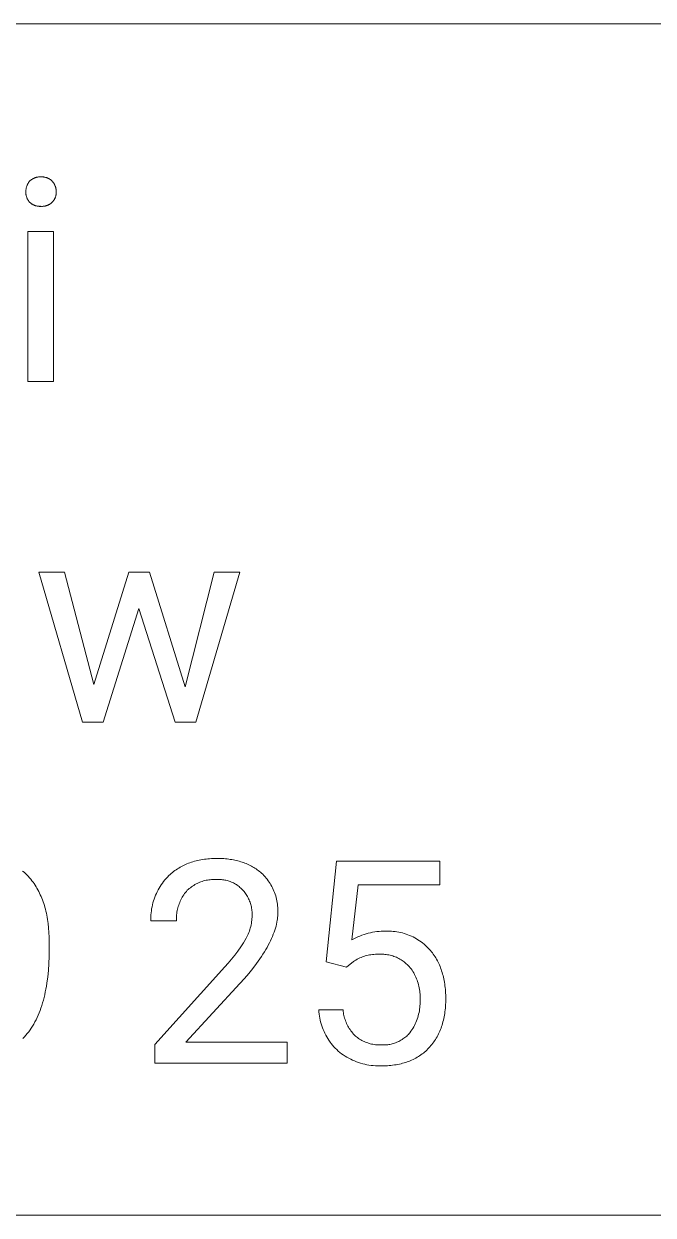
# Model space of a CAD drawing. Header units: millimetres. Extents: x 0 to 4468, y 0 to 3122.
# Drawn here: x 3788.2 to 3920.1, y 249.8 to 499.5 of the extents above; entities that cross this region are included whole.
import ezdxf

# ---------------------------------------------------------------- set-up
doc = ezdxf.new("R2010")
doc.units = ezdxf.units.MM
doc.header["$MEASUREMENT"] = 0
doc.layers.add('Domyślny', color=7, linetype='Continuous', true_color=0x000000)

msp = doc.modelspace()

# ---------------------------------------------------------------- linework, layer by layer
at = {"layer": 'Domyślny', "color": 18, "lineweight": 15, "true_color": 0x000000}
for p, q in [((4464.07, 499.5), (2779.7, 499.5)), ((3790.01, 466.96), (3790.1, 467.01)), ((3790.1, 467.01), (3790.19, 467.06)), ((3790.19, 467.06), (3790.28, 467.11)), ((3790.28, 467.11), (3790.38, 467.15)), ((3790.38, 467.15), (3790.47, 467.2)), ((3790.47, 467.2), (3790.57, 467.23)), ((3790.57, 467.23), (3790.67, 467.27)), ((3790.67, 467.27), (3790.77, 467.3)), ((3790.77, 467.3), (3790.87, 467.33)), ((3790.87, 467.33), (3790.98, 467.35)), ((3790.98, 467.35), (3791.08, 467.37)), ((3791.08, 467.37), (3791.18, 467.39)), ((3791.18, 467.39), (3791.29, 467.4)), ((3791.29, 467.4), (3791.39, 467.41)), ((3791.39, 467.41), (3791.5, 467.41)), ((3791.5, 467.41), (3791.6, 467.42)), ((3791.6, 467.42), (3791.71, 467.41)), ((3791.71, 467.41), (3791.81, 467.41)), ((3791.81, 467.41), (3791.92, 467.41)), ((3791.92, 467.41), (3792.02, 467.42)), ((3792.02, 467.42), (3792.13, 467.41)), ((3792.13, 467.41), (3792.23, 467.41)), ((3792.23, 467.41), (3792.34, 467.4)), ((3792.34, 467.4), (3792.44, 467.38)), ((3792.44, 467.38), (3792.55, 467.37)), ((3792.55, 467.37), (3792.65, 467.35)), ((3792.65, 467.35), (3792.75, 467.32)), ((3792.75, 467.32), (3792.85, 467.3)), ((3792.85, 467.3), (3792.95, 467.27)), ((3792.95, 467.27), (3793.05, 467.23)), ((3793.05, 467.23), (3793.15, 467.19)), ((3793.15, 467.19), (3793.25, 467.15)), ((3793.25, 467.15), (3793.34, 467.11)), ((3793.34, 467.11), (3793.44, 467.06)), ((3793.44, 467.06), (3793.53, 467.01)), ((3793.53, 467.01), (3793.62, 466.96)), ((3788.64, 464.41), (3788.65, 464.52)), ((3788.65, 464.63), (3788.66, 464.73)), ((3788.65, 464.52), (3788.65, 464.63)), ((3788.66, 464.73), (3788.68, 464.84)), ((3788.68, 464.84), (3788.69, 464.95)), ((3788.69, 464.95), (3788.71, 465.06)), ((3788.71, 465.06), (3788.74, 465.16)), ((3788.74, 465.16), (3788.77, 465.27)), ((3788.77, 465.27), (3788.8, 465.37)), ((3788.8, 465.37), (3788.83, 465.47)), ((3788.83, 465.47), (3788.87, 465.58)), ((3788.87, 465.58), (3788.91, 465.68)), ((3788.91, 465.68), (3788.96, 465.78)), ((3788.96, 465.78), (3789.01, 465.87)), ((3789.01, 465.87), (3789.06, 465.97)), ((3789.06, 465.97), (3789.11, 466.06)), ((3789.11, 466.06), (3789.17, 466.15)), ((3789.17, 466.15), (3789.23, 466.24)), ((3789.23, 466.24), (3789.3, 466.33)), ((3789.3, 466.33), (3789.36, 466.42)), ((3789.36, 466.42), (3789.43, 466.5)), ((3789.43, 466.5), (3789.51, 466.58)), ((3789.51, 466.58), (3789.58, 466.65)), ((3789.58, 466.65), (3789.66, 466.71)), ((3789.66, 466.71), (3789.75, 466.78)), ((3789.75, 466.78), (3789.83, 466.84)), ((3789.83, 466.84), (3789.92, 466.9)), ((3789.92, 466.9), (3790.01, 466.96)), ((3793.62, 466.96), (3793.71, 466.9)), ((3793.71, 466.9), (3793.79, 466.84)), ((3793.79, 466.84), (3793.88, 466.78)), ((3793.88, 466.78), (3793.96, 466.71)), ((3793.96, 466.71), (3794.04, 466.65)), ((3794.04, 466.65), (3794.12, 466.57)), ((3794.12, 466.57), (3794.19, 466.5)), ((3794.19, 466.5), (3794.27, 466.42)), ((3794.27, 466.42), (3794.33, 466.33)), ((3794.33, 466.33), (3794.4, 466.25)), ((3794.4, 466.25), (3794.46, 466.16)), ((3794.46, 466.16), (3794.52, 466.07)), ((3794.52, 466.07), (3794.58, 465.97)), ((3794.58, 465.97), (3794.63, 465.88)), ((3794.63, 465.88), (3794.68, 465.78)), ((3794.68, 465.78), (3794.73, 465.68)), ((3794.73, 465.68), (3794.77, 465.58)), ((3794.77, 465.58), (3794.81, 465.48)), ((3794.81, 465.48), (3794.85, 465.38)), ((3794.85, 465.38), (3794.88, 465.27)), ((3794.88, 465.27), (3794.91, 465.17)), ((3794.91, 465.17), (3794.94, 465.06)), ((3794.94, 465.06), (3794.96, 464.95)), ((3794.96, 464.95), (3794.98, 464.84)), ((3794.98, 464.84), (3794.99, 464.74)), ((3794.99, 464.74), (3795, 464.63)), ((3795, 464.63), (3795.01, 464.52)), ((3795.01, 464.52), (3795.01, 464.41)), ((3788.64, 464.3), (3788.64, 464.41)), ((3788.64, 464.19), (3788.64, 464.3)), ((3788.64, 464.08), (3788.64, 464.19)), ((3788.65, 463.97), (3788.64, 464.08)), ((3788.66, 463.87), (3788.65, 463.97)), ((3788.67, 463.76), (3788.66, 463.87)), ((3788.69, 463.65), (3788.67, 463.76)), ((3788.71, 463.55), (3788.69, 463.65)), ((3788.74, 463.44), (3788.71, 463.55)), ((3788.76, 463.34), (3788.74, 463.44)), ((3788.79, 463.23), (3788.76, 463.34)), ((3788.83, 463.13), (3788.79, 463.23)), ((3788.87, 463.03), (3788.83, 463.13)), ((3788.91, 462.93), (3788.87, 463.03)), ((3788.95, 462.83), (3788.91, 462.93)), ((3789, 462.73), (3788.95, 462.83)), ((3789.06, 462.64), (3789, 462.73)), ((3789.11, 462.55), (3789.06, 462.64)), ((3789.17, 462.46), (3789.11, 462.55)), ((3789.23, 462.37), (3789.17, 462.46)), ((3789.29, 462.28), (3789.23, 462.37)), ((3789.36, 462.19), (3789.29, 462.28)), ((3789.43, 462.11), (3789.36, 462.19)), ((3789.51, 462.04), (3789.43, 462.11)), ((3789.59, 461.97), (3789.51, 462.04)), ((3794.11, 462.04), (3794.03, 461.97)), ((3794.19, 462.11), (3794.11, 462.04)), ((3794.26, 462.19), (3794.19, 462.11)), ((3794.33, 462.27), (3794.26, 462.19)), ((3794.39, 462.35), (3794.33, 462.27)), ((3794.45, 462.44), (3794.39, 462.35)), ((3794.51, 462.52), (3794.45, 462.44)), ((3794.57, 462.61), (3794.51, 462.52)), ((3794.62, 462.7), (3794.57, 462.61)), ((3794.67, 462.79), (3794.62, 462.7)), ((3794.71, 462.89), (3794.67, 462.79)), ((3794.76, 462.98), (3794.71, 462.89)), ((3794.8, 463.08), (3794.76, 462.98)), ((3794.83, 463.18), (3794.8, 463.08)), ((3794.87, 463.27), (3794.83, 463.18)), ((3794.9, 463.37), (3794.87, 463.27)), ((3794.92, 463.47), (3794.9, 463.37)), ((3794.95, 463.58), (3794.92, 463.47)), ((3794.97, 463.68), (3794.95, 463.58)), ((3794.98, 463.78), (3794.97, 463.68)), ((3795, 463.88), (3794.98, 463.78)), ((3795.01, 464.09), (3795, 463.99)), ((3795, 463.99), (3795, 463.88)), ((3795.01, 464.41), (3795.01, 464.3)), ((3795.01, 464.3), (3795.01, 464.2)), ((3795.01, 464.2), (3795.01, 464.09)), ((3789.67, 461.91), (3789.59, 461.97)), ((3789.75, 461.84), (3789.67, 461.91)), ((3789.84, 461.78), (3789.75, 461.84)), ((3789.92, 461.72), (3789.84, 461.78)), ((3790.01, 461.67), (3789.92, 461.72)), ((3790.1, 461.62), (3790.01, 461.67)), ((3790.2, 461.57), (3790.1, 461.62)), ((3790.29, 461.53), (3790.2, 461.57)), ((3790.38, 461.48), (3790.29, 461.53)), ((3790.48, 461.44), (3790.38, 461.48)), ((3790.58, 461.41), (3790.48, 461.44)), ((3790.68, 461.38), (3790.58, 461.41)), ((3790.78, 461.35), (3790.68, 461.38)), ((3790.88, 461.32), (3790.78, 461.35)), ((3790.98, 461.3), (3790.88, 461.32)), ((3791.08, 461.28), (3790.98, 461.3)), ((3791.19, 461.27), (3791.08, 461.28)), ((3791.29, 461.25), (3791.19, 461.27)), ((3791.4, 461.25), (3791.29, 461.25)), ((3791.5, 461.24), (3791.4, 461.25)), ((3791.6, 461.24), (3791.5, 461.24)), ((3791.71, 461.24), (3791.6, 461.24)), ((3791.81, 461.25), (3791.71, 461.24)), ((3791.92, 461.24), (3791.81, 461.25)), ((3792.03, 461.24), (3791.92, 461.24)), ((3792.14, 461.24), (3792.03, 461.24)), ((3792.25, 461.25), (3792.14, 461.24)), ((3792.36, 461.26), (3792.25, 461.25)), ((3792.46, 461.27), (3792.36, 461.26)), ((3792.57, 461.29), (3792.46, 461.27)), ((3792.68, 461.31), (3792.57, 461.29)), ((3792.78, 461.33), (3792.68, 461.31)), ((3792.89, 461.36), (3792.78, 461.33)), ((3792.99, 461.39), (3792.89, 461.36)), ((3793.09, 461.43), (3792.99, 461.39)), ((3793.2, 461.47), (3793.09, 461.43)), ((3793.3, 461.51), (3793.2, 461.47)), ((3793.4, 461.55), (3793.3, 461.51)), ((3793.49, 461.6), (3793.4, 461.55)), ((3793.59, 461.66), (3793.49, 461.6)), ((3793.68, 461.71), (3793.59, 461.66)), ((3793.77, 461.77), (3793.68, 461.71)), ((3793.86, 461.83), (3793.77, 461.77)), ((3793.95, 461.9), (3793.86, 461.83)), ((3794.03, 461.97), (3793.95, 461.9)), ((3789.09, 424.51), (3789.09, 455.95)), ((3789.09, 455.95), (3794.46, 455.95)), ((3794.46, 455.95), (3794.46, 424.51)), ((3794.46, 424.51), (3789.09, 424.51)), ((3800.51, 353.09), (3791.37, 384.53)), ((3791.37, 384.53), (3796.73, 384.53)), ((3796.73, 384.53), (3802.92, 361)), ((3802.92, 361), (3810.24, 384.53)), ((3810.24, 384.53), (3814.57, 384.53)), ((3814.57, 384.53), (3822.04, 360.5)), ((3822.04, 360.5), (3828.08, 384.53)), ((3833.46, 384.53), (3824.3, 353.09)), ((3828.08, 384.53), (3833.46, 384.53)), ((3812.31, 376.93), (3804.87, 353.09)), ((3819.94, 353.09), (3812.31, 376.93)), ((3804.87, 353.09), (3800.51, 353.09)), ((3824.3, 353.09), (3819.94, 353.09)), ((3819.87, 322), (3820.13, 322.19)), ((3820.13, 322.19), (3820.4, 322.36)), ((3820.4, 322.36), (3820.67, 322.54)), ((3820.67, 322.54), (3820.95, 322.7)), ((3820.95, 322.7), (3821.23, 322.86)), ((3821.23, 322.86), (3821.52, 323.01)), ((3821.52, 323.01), (3821.81, 323.16)), ((3821.81, 323.16), (3822.1, 323.29)), ((3822.1, 323.29), (3822.41, 323.42)), ((3822.41, 323.42), (3822.71, 323.55)), ((3822.71, 323.55), (3823.03, 323.66)), ((3823.03, 323.66), (3823.34, 323.77)), ((3823.34, 323.77), (3823.66, 323.87)), ((3823.66, 323.87), (3823.99, 323.97)), ((3823.99, 323.97), (3824.32, 324.05)), ((3824.32, 324.05), (3824.66, 324.14)), ((3824.66, 324.14), (3825, 324.21)), ((3825, 324.21), (3825.35, 324.28)), ((3825.35, 324.28), (3825.7, 324.33)), ((3825.7, 324.33), (3826.06, 324.39)), ((3826.06, 324.39), (3826.42, 324.43)), ((3826.42, 324.43), (3826.79, 324.47)), ((3826.79, 324.47), (3827.16, 324.5)), ((3827.16, 324.5), (3827.53, 324.53)), ((3827.53, 324.53), (3827.92, 324.54)), ((3827.92, 324.54), (3828.3, 324.56)), ((3828.3, 324.56), (3828.7, 324.56)), ((3828.7, 324.56), (3829.42, 324.55)), ((3829.42, 324.55), (3829.78, 324.53)), ((3829.78, 324.53), (3830.13, 324.51)), ((3830.13, 324.51), (3830.48, 324.48)), ((3830.48, 324.48), (3830.82, 324.45)), ((3830.82, 324.45), (3831.16, 324.41)), ((3831.16, 324.41), (3831.49, 324.37)), ((3831.49, 324.37), (3831.82, 324.32)), ((3831.82, 324.32), (3832.14, 324.26)), ((3832.14, 324.26), (3832.46, 324.19)), ((3832.46, 324.19), (3832.77, 324.13)), ((3832.77, 324.13), (3833.08, 324.05)), ((3833.08, 324.05), (3833.38, 323.97)), ((3833.38, 323.97), (3833.68, 323.88)), ((3833.68, 323.88), (3833.97, 323.79)), ((3833.97, 323.79), (3834.26, 323.69)), ((3834.26, 323.69), (3834.55, 323.58)), ((3834.55, 323.58), (3834.83, 323.47)), ((3834.83, 323.47), (3835.1, 323.36)), ((3835.1, 323.36), (3835.37, 323.23)), ((3835.37, 323.23), (3835.64, 323.1)), ((3835.64, 323.1), (3835.9, 322.97)), ((3835.9, 322.97), (3836.15, 322.83)), ((3836.15, 322.83), (3836.4, 322.68)), ((3836.4, 322.68), (3836.65, 322.53)), ((3836.65, 322.53), (3836.89, 322.37)), ((3836.89, 322.37), (3837.13, 322.2)), ((3837.13, 322.2), (3837.36, 322.03)), ((3851.56, 302.88), (3853.72, 323.98)), ((3853.72, 323.98), (3875.4, 323.98)), ((3875.4, 323.98), (3875.4, 319.01)), ((3787.95, 321.92), (3788.26, 321.65)), ((3788.26, 321.65), (3788.57, 321.38)), ((3788.57, 321.38), (3788.86, 321.1)), ((3788.86, 321.1), (3789.14, 320.81)), ((3789.14, 320.81), (3789.41, 320.5)), ((3789.41, 320.5), (3789.68, 320.19)), ((3789.68, 320.19), (3789.93, 319.87)), ((3789.93, 319.87), (3790.15, 319.57)), ((3817.26, 319.38), (3817.52, 319.71)), ((3817.52, 319.71), (3817.78, 320.04)), ((3817.78, 320.04), (3818.06, 320.35)), ((3818.06, 320.35), (3818.34, 320.66)), ((3818.34, 320.66), (3818.64, 320.96)), ((3818.64, 320.96), (3818.87, 321.18)), ((3818.87, 321.18), (3819.12, 321.4)), ((3819.12, 321.4), (3819.36, 321.6)), ((3819.36, 321.6), (3819.61, 321.8)), ((3819.61, 321.8), (3819.87, 322)), ((3825.35, 319.65), (3825.09, 319.55)), ((3825.62, 319.75), (3825.35, 319.65)), ((3825.89, 319.83), (3825.62, 319.75)), ((3826.16, 319.9), (3825.89, 319.83)), ((3826.44, 319.97), (3826.16, 319.9)), ((3826.72, 320.02), (3826.44, 319.97)), ((3827, 320.07), (3826.72, 320.02)), ((3827.28, 320.1), (3827, 320.07)), ((3827.56, 320.13), (3827.28, 320.1)), ((3827.85, 320.15), (3827.56, 320.13)), ((3828.13, 320.15), (3827.85, 320.15)), ((3828.41, 320.15), (3828.13, 320.15)), ((3828.7, 320.14), (3828.41, 320.15)), ((3828.93, 320.15), (3828.7, 320.14)), ((3829.17, 320.15), (3828.93, 320.15)), ((3829.41, 320.14), (3829.17, 320.15)), ((3829.64, 320.12), (3829.41, 320.14)), ((3829.88, 320.09), (3829.64, 320.12)), ((3830.11, 320.06), (3829.88, 320.09)), ((3830.35, 320.02), (3830.11, 320.06)), ((3830.58, 319.97), (3830.35, 320.02)), ((3830.81, 319.91), (3830.58, 319.97)), ((3831.04, 319.85), (3830.81, 319.91)), ((3831.26, 319.78), (3831.04, 319.85)), ((3831.49, 319.7), (3831.26, 319.78)), ((3831.71, 319.61), (3831.49, 319.7)), ((3837.36, 322.03), (3837.59, 321.85)), ((3837.59, 321.85), (3837.81, 321.67)), ((3837.81, 321.67), (3838.03, 321.48)), ((3838.03, 321.48), (3838.28, 321.23)), ((3838.28, 321.23), (3838.53, 320.98)), ((3838.53, 320.98), (3838.77, 320.72)), ((3838.77, 320.72), (3839.01, 320.45)), ((3839.01, 320.45), (3839.23, 320.18)), ((3839.23, 320.18), (3839.44, 319.89)), ((3839.44, 319.89), (3839.64, 319.6)), ((3790.15, 319.57), (3790.37, 319.27)), ((3790.37, 319.27), (3790.57, 318.96)), ((3790.57, 318.96), (3790.77, 318.64)), ((3790.77, 318.64), (3790.97, 318.32)), ((3790.97, 318.32), (3791.16, 317.99)), ((3791.16, 317.99), (3791.33, 317.65)), ((3791.33, 317.65), (3791.51, 317.3)), ((3791.51, 317.3), (3791.67, 316.95)), ((3815.82, 316.83), (3815.99, 317.21)), ((3815.99, 317.21), (3816.17, 317.59)), ((3816.17, 317.59), (3816.37, 317.96)), ((3816.37, 317.96), (3816.57, 318.33)), ((3816.57, 318.33), (3816.79, 318.69)), ((3816.79, 318.69), (3817.02, 319.04)), ((3817.02, 319.04), (3817.26, 319.38)), ((3821.91, 317.18), (3821.73, 316.93)), ((3822.09, 317.42), (3821.91, 317.18)), ((3822.28, 317.65), (3822.09, 317.42)), ((3822.48, 317.88), (3822.28, 317.65)), ((3822.69, 318.07), (3822.48, 317.88)), ((3822.9, 318.25), (3822.69, 318.07)), ((3823.12, 318.43), (3822.9, 318.25)), ((3823.35, 318.6), (3823.12, 318.43)), ((3823.58, 318.76), (3823.35, 318.6)), ((3823.82, 318.91), (3823.58, 318.76)), ((3824.07, 319.06), (3823.82, 318.91)), ((3824.31, 319.2), (3824.07, 319.06)), ((3824.57, 319.32), (3824.31, 319.2)), ((3824.83, 319.44), (3824.57, 319.32)), ((3825.09, 319.55), (3824.83, 319.44)), ((3831.92, 319.51), (3831.71, 319.61)), ((3832.14, 319.41), (3831.92, 319.51)), ((3832.35, 319.3), (3832.14, 319.41)), ((3832.55, 319.18), (3832.35, 319.3)), ((3832.76, 319.06), (3832.55, 319.18)), ((3832.95, 318.93), (3832.76, 319.06)), ((3833.15, 318.79), (3832.95, 318.93)), ((3833.34, 318.65), (3833.15, 318.79)), ((3833.52, 318.5), (3833.34, 318.65)), ((3833.7, 318.34), (3833.52, 318.5)), ((3833.87, 318.18), (3833.7, 318.34)), ((3834.04, 318.01), (3833.87, 318.18)), ((3834.21, 317.82), (3834.04, 318.01)), ((3834.38, 317.62), (3834.21, 317.82)), ((3834.54, 317.42), (3834.38, 317.62)), ((3834.69, 317.21), (3834.54, 317.42)), ((3834.83, 316.99), (3834.69, 317.21)), ((3839.64, 319.6), (3839.84, 319.3)), ((3839.84, 319.3), (3840.02, 319)), ((3840.02, 319), (3840.2, 318.69)), ((3840.2, 318.69), (3840.36, 318.38)), ((3840.36, 318.38), (3840.51, 318.05)), ((3840.51, 318.05), (3840.65, 317.73)), ((3840.65, 317.73), (3840.78, 317.4)), ((3840.78, 317.4), (3840.9, 317.06)), ((3858.27, 319.01), (3856.99, 307.47)), ((3875.4, 319.01), (3858.27, 319.01)), ((3791.67, 316.95), (3791.83, 316.6)), ((3791.83, 316.6), (3791.98, 316.23)), ((3791.98, 316.23), (3792.13, 315.86)), ((3792.13, 315.86), (3792.26, 315.49)), ((3792.26, 315.49), (3792.39, 315.1)), ((3792.39, 315.1), (3792.52, 314.71)), ((3792.52, 314.71), (3792.63, 314.31)), ((3815.09, 314.43), (3815.18, 314.84)), ((3815.18, 314.84), (3815.28, 315.24)), ((3815.28, 315.24), (3815.39, 315.65)), ((3815.39, 315.65), (3815.52, 316.05)), ((3815.52, 316.05), (3815.67, 316.44)), ((3815.67, 316.44), (3815.82, 316.83)), ((3820.67, 314.78), (3820.58, 314.49)), ((3820.77, 315.06), (3820.67, 314.78)), ((3820.88, 315.34), (3820.77, 315.06)), ((3821, 315.62), (3820.88, 315.34)), ((3821.13, 315.89), (3821, 315.62)), ((3821.26, 316.16), (3821.13, 315.89)), ((3821.41, 316.42), (3821.26, 316.16)), ((3821.57, 316.68), (3821.41, 316.42)), ((3821.73, 316.93), (3821.57, 316.68)), ((3834.97, 316.78), (3834.83, 316.99)), ((3835.1, 316.55), (3834.97, 316.78)), ((3835.22, 316.32), (3835.1, 316.55)), ((3835.33, 316.09), (3835.22, 316.32)), ((3835.44, 315.86), (3835.33, 316.09)), ((3835.54, 315.62), (3835.44, 315.86)), ((3835.63, 315.38), (3835.54, 315.62)), ((3835.71, 315.13), (3835.63, 315.38)), ((3835.78, 314.88), (3835.71, 315.13)), ((3835.85, 314.63), (3835.78, 314.88)), ((3840.9, 317.06), (3841.01, 316.73)), ((3841.01, 316.73), (3841.11, 316.38)), ((3841.11, 316.38), (3841.19, 316.04)), ((3841.19, 316.04), (3841.26, 315.69)), ((3841.26, 315.69), (3841.33, 315.34)), ((3841.33, 315.34), (3841.38, 314.99)), ((3841.38, 314.99), (3841.41, 314.64)), ((3792.63, 314.31), (3792.74, 313.91)), ((3792.74, 313.91), (3792.84, 313.5)), ((3792.84, 313.5), (3792.94, 313.08)), ((3792.94, 313.08), (3793.02, 312.66)), ((3793.02, 312.66), (3793.11, 312.23)), ((3793.11, 312.23), (3793.18, 311.79)), ((3814.85, 312.35), (3814.87, 312.77)), ((3814.85, 311.93), (3814.85, 312.35)), ((3814.87, 312.77), (3814.9, 313.18)), ((3814.9, 313.18), (3814.95, 313.6)), ((3814.95, 313.6), (3815.01, 314.02)), ((3815.01, 314.02), (3815.09, 314.43)), ((3820.23, 312.41), (3820.22, 312.11)), ((3820.24, 312.71), (3820.23, 312.41)), ((3820.27, 313.01), (3820.24, 312.71)), ((3820.31, 313.31), (3820.27, 313.01)), ((3820.36, 313.61), (3820.31, 313.31)), ((3820.43, 313.91), (3820.36, 313.61)), ((3820.5, 314.2), (3820.43, 313.91)), ((3820.58, 314.49), (3820.5, 314.2)), ((3835.9, 314.38), (3835.85, 314.63)), ((3835.95, 314.13), (3835.9, 314.38)), ((3835.99, 313.87), (3835.95, 314.13)), ((3836.02, 313.61), (3835.99, 313.87)), ((3836.04, 313.36), (3836.02, 313.61)), ((3836.02, 311.92), (3836.04, 312.25)), ((3836.05, 313.1), (3836.04, 313.36)), ((3836.04, 312.25), (3836.05, 312.58)), ((3836.05, 312.84), (3836.05, 313.1)), ((3836.05, 312.58), (3836.05, 312.84)), ((3841.4, 312.23), (3841.38, 312.03)), ((3841.42, 312.43), (3841.4, 312.23)), ((3841.41, 314.64), (3841.44, 314.29)), ((3841.43, 312.63), (3841.42, 312.43)), ((3841.44, 312.83), (3841.43, 312.63)), ((3841.44, 314.29), (3841.45, 313.93)), ((3841.45, 313.03), (3841.44, 312.83)), ((3841.45, 313.93), (3841.46, 313.58)), ((3841.46, 313.58), (3841.45, 313.22)), ((3841.45, 313.22), (3841.45, 313.03)), ((3793.18, 311.79), (3793.25, 311.35)), ((3793.25, 311.35), (3793.3, 310.9)), ((3793.3, 310.9), (3793.4, 309.98)), ((3793.4, 309.98), (3793.47, 309.03)), ((3814.86, 311.51), (3814.85, 311.93)), ((3820.23, 311.51), (3814.86, 311.51)), ((3820.22, 312.11), (3820.22, 311.81)), ((3820.22, 311.81), (3820.23, 311.51)), ((3835.6, 309.65), (3835.69, 309.96)), ((3835.69, 309.96), (3835.77, 310.28)), ((3835.77, 310.28), (3835.84, 310.61)), ((3835.84, 310.61), (3835.91, 310.93)), ((3835.91, 310.93), (3835.96, 311.26)), ((3835.96, 311.26), (3835.99, 311.59)), ((3835.99, 311.59), (3836.02, 311.92)), ((3840.95, 309.95), (3840.82, 309.52)), ((3841.07, 310.38), (3840.95, 309.95)), ((3841.17, 310.8), (3841.07, 310.38)), ((3841.25, 311.21), (3841.17, 310.8)), ((3841.32, 311.63), (3841.25, 311.21)), ((3841.35, 311.83), (3841.32, 311.63)), ((3841.38, 312.03), (3841.35, 311.83)), ((3793.47, 309.03), (3793.51, 308.06)), ((3793.51, 308.06), (3793.53, 307.06)), ((3834.26, 306.9), (3834.83, 307.82)), ((3834.83, 307.82), (3834.98, 308.11)), ((3834.98, 308.11), (3835.12, 308.41)), ((3835.12, 308.41), (3835.26, 308.71)), ((3835.26, 308.71), (3835.38, 309.02)), ((3835.38, 309.02), (3835.5, 309.33)), ((3835.5, 309.33), (3835.6, 309.65)), ((3839.93, 307.3), (3839.7, 306.85)), ((3840.14, 307.76), (3839.93, 307.3)), ((3840.33, 308.21), (3840.14, 307.76)), ((3840.51, 308.65), (3840.33, 308.21)), ((3840.67, 309.09), (3840.51, 308.65)), ((3840.82, 309.52), (3840.67, 309.09)), ((3856.99, 307.47), (3857.4, 307.7)), ((3857.4, 307.7), (3857.81, 307.91)), ((3857.81, 307.91), (3858.23, 308.1)), ((3858.23, 308.1), (3858.65, 308.29)), ((3858.65, 308.29), (3859.08, 308.45)), ((3859.08, 308.45), (3859.52, 308.61)), ((3859.52, 308.61), (3859.96, 308.75)), ((3859.96, 308.75), (3860.4, 308.87)), ((3860.4, 308.87), (3860.85, 308.98)), ((3860.85, 308.98), (3861.31, 309.07)), ((3861.31, 309.07), (3861.76, 309.15)), ((3861.76, 309.15), (3862.22, 309.21)), ((3862.22, 309.21), (3862.68, 309.26)), ((3862.68, 309.26), (3863.14, 309.29)), ((3863.14, 309.29), (3863.6, 309.3)), ((3863.6, 309.3), (3864.06, 309.3)), ((3864.06, 309.3), (3864.46, 309.32)), ((3864.46, 309.32), (3864.85, 309.32)), ((3864.85, 309.32), (3865.25, 309.3)), ((3865.25, 309.3), (3865.64, 309.27)), ((3865.64, 309.27), (3866.03, 309.23)), ((3866.03, 309.23), (3866.42, 309.18)), ((3866.42, 309.18), (3866.81, 309.11)), ((3866.81, 309.11), (3867.2, 309.03)), ((3867.2, 309.03), (3867.58, 308.93)), ((3867.58, 308.93), (3867.96, 308.83)), ((3867.96, 308.83), (3868.34, 308.71)), ((3868.34, 308.71), (3868.71, 308.57)), ((3868.71, 308.57), (3869.08, 308.43)), ((3869.08, 308.43), (3869.44, 308.27)), ((3869.44, 308.27), (3869.8, 308.1)), ((3869.8, 308.1), (3870.15, 307.92)), ((3870.15, 307.92), (3870.49, 307.73)), ((3870.49, 307.73), (3870.83, 307.52)), ((3870.83, 307.52), (3871.16, 307.3)), ((3871.16, 307.3), (3871.48, 307.08)), ((3793.53, 305.5), (3793.51, 303.98)), ((3793.53, 307.06), (3793.53, 305.5)), ((3832.41, 304.26), (3833.05, 305.12)), ((3833.05, 305.12), (3833.67, 306)), ((3833.67, 306), (3834.26, 306.9)), ((3838.64, 304.97), (3838.34, 304.49)), ((3838.93, 305.44), (3838.64, 304.97)), ((3839.2, 305.92), (3838.93, 305.44)), ((3839.46, 306.38), (3839.2, 305.92)), ((3839.7, 306.85), (3839.46, 306.38)), ((3871.48, 307.08), (3871.8, 306.84)), ((3871.8, 306.84), (3872.11, 306.59)), ((3872.11, 306.59), (3872.4, 306.33)), ((3872.4, 306.33), (3872.69, 306.06)), ((3872.69, 306.06), (3872.97, 305.78)), ((3872.97, 305.78), (3873.24, 305.5)), ((3873.24, 305.5), (3873.45, 305.25)), ((3873.45, 305.25), (3873.65, 305)), ((3873.65, 305), (3873.85, 304.75)), ((3873.85, 304.75), (3874.04, 304.49)), ((3793.45, 302.52), (3793.36, 301.1)), ((3793.51, 303.98), (3793.45, 302.52)), ((3830.32, 301.81), (3831.04, 302.61)), ((3831.04, 302.61), (3831.74, 303.42)), ((3831.74, 303.42), (3832.41, 304.26)), ((3836.97, 302.51), (3836.19, 301.5)), ((3837.69, 303.51), (3836.97, 302.51)), ((3838.02, 304), (3837.69, 303.51)), ((3838.34, 304.49), (3838.02, 304)), ((3855.86, 301.78), (3851.56, 302.88)), ((3857.29, 302.94), (3855.86, 301.78)), ((3857.55, 303.1), (3857.29, 302.94)), ((3857.81, 303.26), (3857.55, 303.1)), ((3858.08, 303.42), (3857.81, 303.26)), ((3858.35, 303.56), (3858.08, 303.42)), ((3858.63, 303.69), (3858.35, 303.56)), ((3858.91, 303.81), (3858.63, 303.69)), ((3859.2, 303.92), (3858.91, 303.81)), ((3859.49, 304.03), (3859.2, 303.92)), ((3859.78, 304.12), (3859.49, 304.03)), ((3860.07, 304.2), (3859.78, 304.12)), ((3860.37, 304.27), (3860.07, 304.2)), ((3860.67, 304.33), (3860.37, 304.27)), ((3860.98, 304.38), (3860.67, 304.33)), ((3861.28, 304.42), (3860.98, 304.38)), ((3861.59, 304.45), (3861.28, 304.42)), ((3861.89, 304.47), (3861.59, 304.45)), ((3862.2, 304.48), (3861.89, 304.47)), ((3862.51, 304.48), (3862.2, 304.48)), ((3862.81, 304.47), (3862.51, 304.48)), ((3863.09, 304.48), (3862.81, 304.47)), ((3863.36, 304.47), (3863.09, 304.48)), ((3863.64, 304.46), (3863.36, 304.47)), ((3863.91, 304.44), (3863.64, 304.46)), ((3864.19, 304.41), (3863.91, 304.44)), ((3864.46, 304.37), (3864.19, 304.41)), ((3864.73, 304.32), (3864.46, 304.37)), ((3865, 304.26), (3864.73, 304.32)), ((3865.26, 304.19), (3865, 304.26)), ((3865.53, 304.11), (3865.26, 304.19)), ((3865.79, 304.03), (3865.53, 304.11)), ((3866.05, 303.93), (3865.79, 304.03)), ((3866.3, 303.83), (3866.05, 303.93)), ((3866.55, 303.71), (3866.3, 303.83)), ((3866.8, 303.59), (3866.55, 303.71)), ((3867.04, 303.46), (3866.8, 303.59)), ((3867.28, 303.32), (3867.04, 303.46)), ((3867.51, 303.17), (3867.28, 303.32)), ((3867.74, 303.02), (3867.51, 303.17)), ((3867.96, 302.85), (3867.74, 303.02)), ((3868.17, 302.68), (3867.96, 302.85)), ((3868.38, 302.5), (3868.17, 302.68)), ((3868.59, 302.32), (3868.38, 302.5)), ((3868.78, 302.12), (3868.59, 302.32)), ((3874.04, 304.49), (3874.22, 304.23)), ((3874.22, 304.23), (3874.4, 303.96)), ((3874.4, 303.96), (3874.57, 303.69)), ((3874.57, 303.69), (3874.73, 303.41)), ((3874.73, 303.41), (3874.89, 303.12)), ((3874.89, 303.12), (3875.04, 302.83)), ((3875.04, 302.83), (3875.18, 302.54)), ((3875.18, 302.54), (3875.32, 302.24)), ((3875.32, 302.24), (3875.45, 301.93)), ((3793.22, 299.74), (3793.05, 298.43)), ((3793.36, 301.1), (3793.22, 299.74)), ((3815.68, 285.53), (3830.32, 301.81)), ((3835.35, 300.46), (3834.45, 299.41)), ((3836.19, 301.5), (3835.35, 300.46)), ((3868.97, 301.92), (3868.78, 302.12)), ((3869.18, 301.66), (3868.97, 301.92)), ((3869.38, 301.4), (3869.18, 301.66)), ((3869.58, 301.12), (3869.38, 301.4)), ((3869.76, 300.84), (3869.58, 301.12)), ((3869.93, 300.55), (3869.76, 300.84)), ((3870.1, 300.26), (3869.93, 300.55)), ((3870.25, 299.96), (3870.1, 300.26)), ((3870.39, 299.66), (3870.25, 299.96)), ((3875.45, 301.93), (3875.57, 301.62)), ((3875.57, 301.62), (3875.68, 301.31)), ((3875.68, 301.31), (3875.79, 300.99)), ((3875.79, 300.99), (3875.9, 300.66)), ((3875.9, 300.66), (3876, 300.33)), ((3876, 300.33), (3876.09, 299.99)), ((3876.09, 299.99), (3876.17, 299.65)), ((3792.84, 297.18), (3792.72, 296.57)), ((3792.95, 297.8), (3792.84, 297.18)), ((3793.05, 298.43), (3792.95, 297.8)), ((3833.49, 298.34), (3822.15, 286.05)), ((3834.45, 299.41), (3833.49, 298.34)), ((3870.53, 299.35), (3870.39, 299.66)), ((3870.65, 299.04), (3870.53, 299.35)), ((3870.76, 298.73), (3870.65, 299.04)), ((3870.86, 298.41), (3870.76, 298.73)), ((3870.95, 298.08), (3870.86, 298.41)), ((3871.03, 297.76), (3870.95, 298.08)), ((3871.1, 297.43), (3871.03, 297.76)), ((3871.16, 297.1), (3871.1, 297.43)), ((3876.17, 299.65), (3876.25, 299.3)), ((3876.25, 299.3), (3876.32, 298.95)), ((3876.32, 298.95), (3876.38, 298.59)), ((3876.38, 298.59), (3876.44, 298.23)), ((3876.44, 298.23), (3876.49, 297.86)), ((3876.49, 297.86), (3876.53, 297.49)), ((3876.53, 297.49), (3876.57, 297.11)), ((3792.31, 294.82), (3792.15, 294.26)), ((3792.46, 295.39), (3792.31, 294.82)), ((3792.6, 295.97), (3792.46, 295.39)), ((3792.72, 296.57), (3792.6, 295.97)), ((3871.2, 296.77), (3871.16, 297.1)), ((3871.24, 296.43), (3871.2, 296.77)), ((3871.26, 296.1), (3871.24, 296.43)), ((3871.27, 295.76), (3871.26, 296.1)), ((3871.26, 295.09), (3871.27, 295.43)), ((3871.28, 294.74), (3871.26, 295.09)), ((3871.27, 295.43), (3871.27, 295.76)), ((3871.28, 294.38), (3871.28, 294.74)), ((3876.57, 297.11), (3876.6, 296.73)), ((3876.6, 296.73), (3876.62, 296.34)), ((3876.62, 296.34), (3876.64, 295.94)), ((3876.64, 295.94), (3876.65, 295.14)), ((3876.65, 295.14), (3876.64, 294.34)), ((3791.62, 292.67), (3791.43, 292.17)), ((3791.81, 293.19), (3791.62, 292.67)), ((3791.99, 293.72), (3791.81, 293.19)), ((3792.15, 294.26), (3791.99, 293.72)), ((3850.08, 292.37), (3850.05, 292.79)), ((3850.05, 292.79), (3855.14, 292.79)), ((3850.12, 291.94), (3850.08, 292.37)), ((3855.14, 292.79), (3855.16, 292.5)), ((3855.16, 292.5), (3855.2, 292.2)), ((3855.2, 292.2), (3855.25, 291.91)), ((3870.97, 291.89), (3871.05, 292.24)), ((3871.05, 292.24), (3871.12, 292.59)), ((3871.12, 292.59), (3871.18, 292.95)), ((3871.18, 292.95), (3871.22, 293.3)), ((3871.22, 293.3), (3871.25, 293.66)), ((3871.25, 293.66), (3871.27, 294.02)), ((3871.27, 294.02), (3871.28, 294.38)), ((3876.48, 292.42), (3876.43, 292.05)), ((3876.53, 292.79), (3876.48, 292.42)), ((3876.56, 293.17), (3876.53, 292.79)), ((3876.6, 293.55), (3876.56, 293.17)), ((3876.62, 293.94), (3876.6, 293.55)), ((3876.64, 294.34), (3876.62, 293.94)), ((3790.31, 289.84), (3790.06, 289.41)), ((3790.55, 290.28), (3790.31, 289.84)), ((3790.79, 290.73), (3790.55, 290.28)), ((3791.01, 291.2), (3790.79, 290.73)), ((3791.22, 291.68), (3791.01, 291.2)), ((3791.43, 292.17), (3791.22, 291.68)), ((3850.18, 291.52), (3850.12, 291.94)), ((3850.25, 291.11), (3850.18, 291.52)), ((3850.33, 290.69), (3850.25, 291.11)), ((3850.43, 290.28), (3850.33, 290.69)), ((3850.55, 289.87), (3850.43, 290.28)), ((3850.67, 289.47), (3850.55, 289.87)), ((3855.25, 291.91), (3855.31, 291.63)), ((3855.31, 291.63), (3855.38, 291.34)), ((3855.38, 291.34), (3855.46, 291.06)), ((3855.46, 291.06), (3855.55, 290.78)), ((3855.55, 290.78), (3855.64, 290.5)), ((3855.64, 290.5), (3855.75, 290.22)), ((3855.75, 290.22), (3855.87, 289.95)), ((3855.87, 289.95), (3855.99, 289.69)), ((3855.99, 289.69), (3856.13, 289.43)), ((3870.1, 289.55), (3870.26, 289.87)), ((3870.26, 289.87), (3870.4, 290.2)), ((3870.4, 290.2), (3870.54, 290.53)), ((3870.54, 290.53), (3870.67, 290.86)), ((3870.67, 290.86), (3870.78, 291.2)), ((3870.78, 291.2), (3870.88, 291.55)), ((3870.88, 291.55), (3870.97, 291.89)), ((3875.98, 289.96), (3875.88, 289.63)), ((3876.07, 290.3), (3875.98, 289.96)), ((3876.15, 290.64), (3876.07, 290.3)), ((3876.23, 290.98), (3876.15, 290.64)), ((3876.31, 291.33), (3876.23, 290.98)), ((3876.37, 291.69), (3876.31, 291.33)), ((3876.43, 292.05), (3876.37, 291.69)), ((3788.65, 287.48), (3788.34, 287.13)), ((3788.95, 287.84), (3788.65, 287.48)), ((3789.24, 288.21), (3788.95, 287.84)), ((3789.52, 288.6), (3789.24, 288.21)), ((3789.79, 289), (3789.52, 288.6)), ((3790.06, 289.41), (3789.79, 289)), ((3850.81, 289.07), (3850.67, 289.47)), ((3850.97, 288.67), (3850.81, 289.07)), ((3851.14, 288.28), (3850.97, 288.67)), ((3851.32, 287.9), (3851.14, 288.28)), ((3851.51, 287.52), (3851.32, 287.9)), ((3851.71, 287.15), (3851.51, 287.52)), ((3856.13, 289.43), (3856.27, 289.17)), ((3856.27, 289.17), (3856.43, 288.92)), ((3856.43, 288.92), (3856.59, 288.67)), ((3856.59, 288.67), (3856.76, 288.43)), ((3856.76, 288.43), (3856.94, 288.2)), ((3856.94, 288.2), (3857.12, 287.97)), ((3857.12, 287.97), (3857.31, 287.75)), ((3857.31, 287.75), (3857.52, 287.54)), ((3857.52, 287.54), (3857.72, 287.33)), ((3857.72, 287.33), (3857.93, 287.16)), ((3868.27, 287.16), (3868.46, 287.32)), ((3868.46, 287.32), (3868.64, 287.49)), ((3868.64, 287.49), (3868.82, 287.66)), ((3868.82, 287.66), (3868.99, 287.84)), ((3868.99, 287.84), (3869.15, 288.03)), ((3869.15, 288.03), (3869.36, 288.32)), ((3869.36, 288.32), (3869.56, 288.62)), ((3869.56, 288.62), (3869.75, 288.92)), ((3869.75, 288.92), (3869.93, 289.23)), ((3869.93, 289.23), (3870.1, 289.55)), ((3874.83, 287.19), (3874.67, 286.91)), ((3874.98, 287.47), (3874.83, 287.19)), ((3875.13, 287.77), (3874.98, 287.47)), ((3875.27, 288.06), (3875.13, 287.77)), ((3875.41, 288.37), (3875.27, 288.06)), ((3875.53, 288.67), (3875.41, 288.37)), ((3875.66, 288.99), (3875.53, 288.67)), ((3875.77, 289.31), (3875.66, 288.99)), ((3875.88, 289.63), (3875.77, 289.31)), ((3788.34, 287.13), (3788.02, 286.79)), ((3815.68, 281.66), (3815.68, 285.53)), ((3822.15, 286.05), (3843.4, 286.05)), ((3843.4, 286.05), (3843.4, 281.66)), ((3851.93, 286.79), (3851.71, 287.15)), ((3852.16, 286.43), (3851.93, 286.79)), ((3852.41, 286.08), (3852.16, 286.43)), ((3852.66, 285.75), (3852.41, 286.08)), ((3852.93, 285.41), (3852.66, 285.75)), ((3853.2, 285.09), (3852.93, 285.41)), ((3853.49, 284.78), (3853.2, 285.09)), ((3853.79, 284.48), (3853.49, 284.78)), ((3857.93, 287.16), (3858.15, 286.99)), ((3858.15, 286.99), (3858.37, 286.84)), ((3858.37, 286.84), (3858.6, 286.69)), ((3858.6, 286.69), (3858.83, 286.55)), ((3858.83, 286.55), (3859.07, 286.42)), ((3859.07, 286.42), (3859.31, 286.29)), ((3859.31, 286.29), (3859.55, 286.18)), ((3859.55, 286.18), (3859.8, 286.07)), ((3859.8, 286.07), (3860.05, 285.97)), ((3860.05, 285.97), (3860.31, 285.88)), ((3860.31, 285.88), (3860.57, 285.8)), ((3860.57, 285.8), (3860.83, 285.72)), ((3860.83, 285.72), (3861.09, 285.66)), ((3861.09, 285.66), (3861.36, 285.6)), ((3861.36, 285.6), (3861.62, 285.56)), ((3861.62, 285.56), (3861.89, 285.52)), ((3861.89, 285.52), (3862.16, 285.49)), ((3862.16, 285.49), (3862.43, 285.47)), ((3862.43, 285.47), (3862.7, 285.46)), ((3862.7, 285.46), (3862.97, 285.46)), ((3862.97, 285.46), (3863.24, 285.47)), ((3863.24, 285.47), (3863.49, 285.46)), ((3863.49, 285.46), (3863.74, 285.46)), ((3863.74, 285.46), (3863.98, 285.47)), ((3863.98, 285.47), (3864.23, 285.49)), ((3864.23, 285.49), (3864.48, 285.52)), ((3864.48, 285.52), (3864.72, 285.55)), ((3864.72, 285.55), (3864.96, 285.59)), ((3864.96, 285.59), (3865.21, 285.64)), ((3865.21, 285.64), (3865.44, 285.7)), ((3865.44, 285.7), (3865.68, 285.77)), ((3865.68, 285.77), (3865.92, 285.84)), ((3865.92, 285.84), (3866.15, 285.93)), ((3866.15, 285.93), (3866.38, 286.02)), ((3866.38, 286.02), (3866.61, 286.11)), ((3866.61, 286.11), (3866.83, 286.22)), ((3866.83, 286.22), (3867.05, 286.33)), ((3867.05, 286.33), (3867.26, 286.45)), ((3867.26, 286.45), (3867.48, 286.58)), ((3867.48, 286.58), (3867.68, 286.72)), ((3867.68, 286.72), (3867.88, 286.86)), ((3867.88, 286.86), (3868.08, 287.01)), ((3868.08, 287.01), (3868.27, 287.16)), ((3873.12, 284.86), (3872.9, 284.63)), ((3873.34, 285.09), (3873.12, 284.86)), ((3873.55, 285.34), (3873.34, 285.09)), ((3873.75, 285.59), (3873.55, 285.34)), ((3873.95, 285.84), (3873.75, 285.59)), ((3874.14, 286.1), (3873.95, 285.84)), ((3874.32, 286.36), (3874.14, 286.1)), ((3874.5, 286.63), (3874.32, 286.36)), ((3874.67, 286.91), (3874.5, 286.63)), ((3854.09, 284.19), (3853.79, 284.48)), ((3854.44, 283.91), (3854.09, 284.19)), ((3854.8, 283.63), (3854.44, 283.91)), ((3855.17, 283.38), (3854.8, 283.63)), ((3855.55, 283.13), (3855.17, 283.38)), ((3855.93, 282.9), (3855.55, 283.13)), ((3856.32, 282.68), (3855.93, 282.9)), ((3856.72, 282.47), (3856.32, 282.68)), ((3857.13, 282.28), (3856.72, 282.47)), ((3857.54, 282.1), (3857.13, 282.28)), ((3869.49, 282.28), (3869.19, 282.15)), ((3869.79, 282.41), (3869.49, 282.28)), ((3870.08, 282.56), (3869.79, 282.41)), ((3870.36, 282.71), (3870.08, 282.56)), ((3870.64, 282.87), (3870.36, 282.71)), ((3870.92, 283.03), (3870.64, 282.87)), ((3871.18, 283.21), (3870.92, 283.03)), ((3871.44, 283.39), (3871.18, 283.21)), ((3871.7, 283.58), (3871.44, 283.39)), ((3871.95, 283.77), (3871.7, 283.58)), ((3872.2, 283.97), (3871.95, 283.77)), ((3872.44, 284.18), (3872.2, 283.97)), ((3872.67, 284.4), (3872.44, 284.18)), ((3872.9, 284.63), (3872.67, 284.4)), ((3843.4, 281.66), (3815.68, 281.66)), ((3857.96, 281.93), (3857.54, 282.1)), ((3858.38, 281.78), (3857.96, 281.93)), ((3858.81, 281.64), (3858.38, 281.78)), ((3859.24, 281.52), (3858.81, 281.64)), ((3859.68, 281.41), (3859.24, 281.52)), ((3860.11, 281.32), (3859.68, 281.41)), ((3860.56, 281.24), (3860.11, 281.32)), ((3861, 281.17), (3860.56, 281.24)), ((3861.45, 281.12), (3861, 281.17)), ((3861.9, 281.09), (3861.45, 281.12)), ((3862.35, 281.07), (3861.9, 281.09)), ((3862.79, 281.07), (3862.35, 281.07)), ((3863.24, 281.08), (3862.79, 281.07)), ((3863.64, 281.08), (3863.24, 281.08)), ((3864.03, 281.09), (3863.64, 281.08)), ((3864.41, 281.11), (3864.03, 281.09)), ((3864.79, 281.14), (3864.41, 281.11)), ((3865.16, 281.17), (3864.79, 281.14)), ((3865.52, 281.21), (3865.16, 281.17)), ((3865.88, 281.26), (3865.52, 281.21)), ((3866.24, 281.32), (3865.88, 281.26)), ((3866.59, 281.38), (3866.24, 281.32)), ((3866.93, 281.45), (3866.59, 281.38)), ((3867.27, 281.53), (3866.93, 281.45)), ((3867.61, 281.61), (3867.27, 281.53)), ((3867.94, 281.7), (3867.61, 281.61)), ((3868.26, 281.8), (3867.94, 281.7)), ((3868.58, 281.91), (3868.26, 281.8)), ((3868.89, 282.02), (3868.58, 281.91)), ((3869.19, 282.15), (3868.89, 282.02)), ((2779.7, 249.78), (4468.29, 249.78))]:
    msp.add_line(p, q, dxfattribs=at)

doc.saveas('drawing.dxf')
